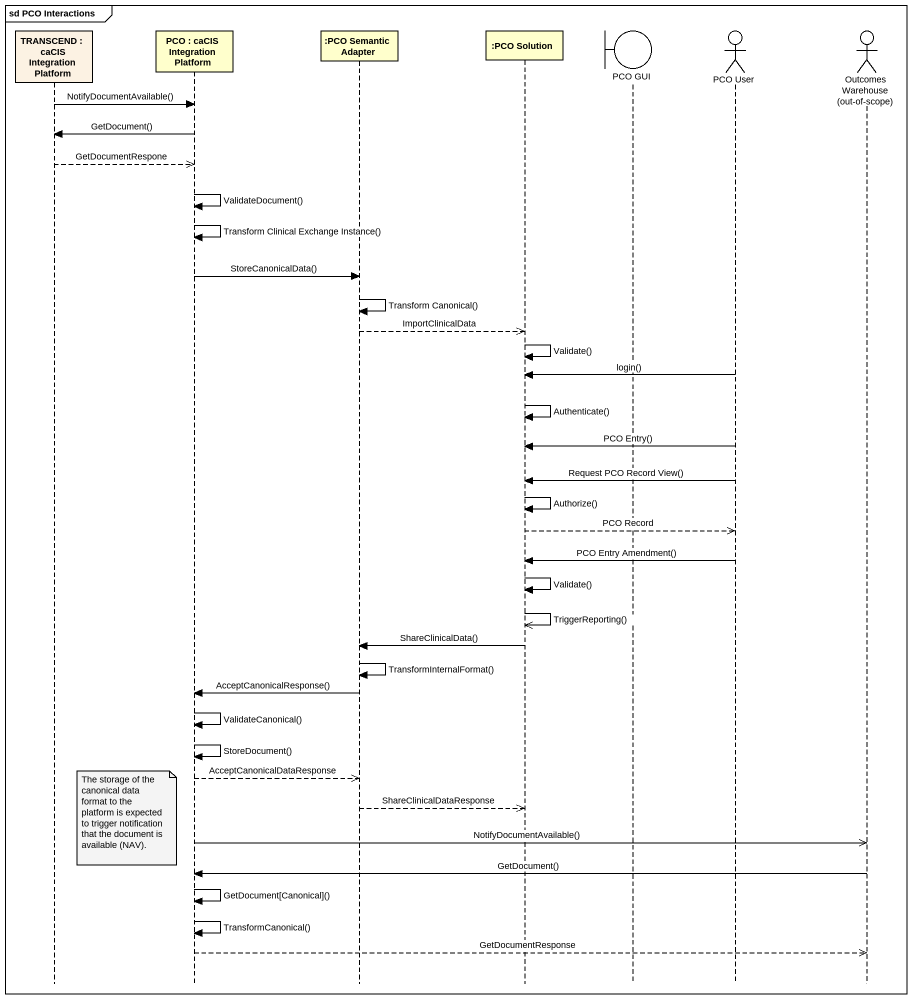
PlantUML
@startuml
mainframe sd PCO Interactions
hide footbox
participant "TRANSCEND : caCIS Integration Platform" as TRANSCEND #FCF2E3
participant "PCO : caCIS Integration Platform" as PCO
participant ":PCO Semantic Adapter" as PCO_Semantic_Adapter
participant ":PCO Solution" as PCO_Solution
boundary "PCO GUI" as PCO_GUI
actor "PCO User" as PCO_User
actor "Outcomes Warehouse (out-of-scope)" as Outcomes_Warehouse_out_of

TRANSCEND -> PCO : NotifyDocumentAvailable()
PCO -> TRANSCEND : GetDocument()
TRANSCEND -->> PCO : GetDocumentRespone
PCO -> PCO : ValidateDocument()
PCO -> PCO : Transform Clinical Exchange Instance()
PCO -> PCO_Semantic_Adapter : StoreCanonicalData()
PCO_Semantic_Adapter -> PCO_Semantic_Adapter : Transform Canonical()
PCO_Semantic_Adapter -->> PCO_Solution : ImportClinicalData
PCO_Solution -> PCO_Solution : Validate()
PCO_User -> PCO_Solution : login()
PCO_Solution -> PCO_Solution : Authenticate()
PCO_User -> PCO_Solution : PCO Entry()
PCO_User -> PCO_Solution : Request PCO Record View()
PCO_Solution -> PCO_Solution : Authorize()
PCO_Solution -->> PCO_User : PCO Record
PCO_User -> PCO_Solution : PCO Entry Amendment()
PCO_Solution -> PCO_Solution : Validate()
PCO_Solution ->> PCO_Solution : TriggerReporting()
PCO_Solution -> PCO_Semantic_Adapter : ShareClinicalData()
PCO_Semantic_Adapter -> PCO_Semantic_Adapter : TransformInternalFormat()
PCO_Semantic_Adapter -> PCO : AcceptCanonicalResponse()
PCO -> PCO : ValidateCanonical()
PCO -> PCO : StoreDocument()
PCO -->> PCO_Semantic_Adapter : AcceptCanonicalDataResponse
PCO_Semantic_Adapter -->> PCO_Solution : ShareClinicalDataResponse
note left of PCO : The storage of the canonical data format to the platform is expected to trigger notification that the document is available (NAV).
PCO ->> Outcomes_Warehouse_out_of : NotifyDocumentAvailable()
Outcomes_Warehouse_out_of -> PCO : GetDocument()
PCO -> PCO : GetDocument[Canonical]()
PCO -> PCO : TransformCanonical()
PCO -->> Outcomes_Warehouse_out_of : GetDocumentResponse
@enduml
